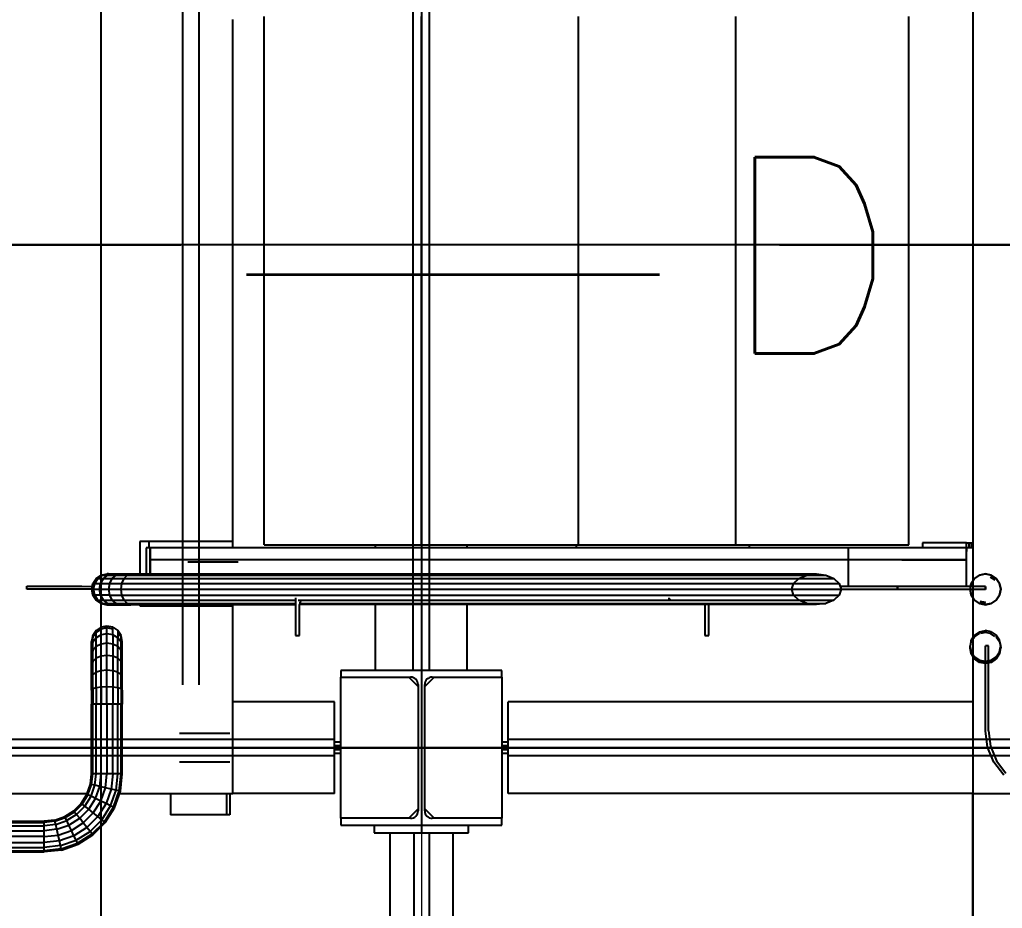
# Model space of a CAD drawing. Header units: metres. Extents: x 0 to 63075, y 0 to 44550.
# Drawn here: x 15808 to 17371, y 23497 to 24911 of the extents above; entities that cross this region are included whole.
import ezdxf
from ezdxf.enums import TextEntityAlignment as Align

# ---------------------------------------------------------------- set-up
doc = ezdxf.new("R2010")
doc.units = ezdxf.units.M
doc.header["$LTSCALE"] = 75
doc.linetypes.add('CENTER2', pattern=[28.575, 19.05, -3.175, 3.175, -3.175])
doc.linetypes.add('CENTERX2', pattern=[101.6, 63.5, -12.7, 12.7, -12.7])
for name, color, linetype in [('SC1', 7, 'CENTER2'), ('SDM', 7, 'Continuous'), ('SL1', 8, 'Continuous')]:
    doc.layers.add(name, color=color, linetype=linetype)
doc.styles.add('Arial', font='arial.ttf')
doc.styles.add('ROMANS', font='ROMANS.SHX')
doc.styles.add('txt.shx-b', font='txt.shx')
doc.dimstyles.new('75___1-75', dxfattribs={"dimscale": 75, "dimtxt": 2.5, "dimasz": 2, "dimexe": 1.5, "dimexo": 1, "dimgap": 0.5, "dimtad": 1, "dimdec": 0, "dimzin": 12, "dimtxsty": 'ROMANS', "dimcen": 0, "dimclrd": 256, "dimclre": 256, "dimclrt": 3, "dimazin": 3, "dimtfac": 1, "dimtdec": 0, "dimtmove": 0, "dimatfit": 0, "dimfxl": 1, "dimlwd": -1, "dimlwe": -1, "dimarcsym": 0})
doc.dimstyles.new('ANSI_FRACTIONAL_L', dxfattribs={"dimtxt": 0.18, "dimasz": 0.18, "dimexe": 0.18, "dimexo": 0.0625, "dimgap": 0.09, "dimtad": 0, "dimtih": 1, "dimtoh": 1, "dimdec": 4, "dimzin": 0, "dimdsep": 46, "dimtxsty": 'Standard', "dimcen": 0.09, "dimadec": 0, "dimazin": 0, "dimtfac": 1, "dimtdec": 4, "dimtofl": 0, "dimtmove": 0, "dimatfit": 3, "dimfxl": 1, "dimtolj": 1, "dimtzin": 0, "dimarcsym": 0})

# ---------------------------------------------------------------- blocks, each defined once
blk = doc.blocks.new('*D29')
at = {"layer": 'Defpoints', "color": 0, "transparency": 16777216}
for p in [(14245.4, 26400.6), (16446.9, 22042.7), (16446.9, 22042.7)]:
    blk.add_point(p, dxfattribs=at)
at = {"layer": 'SDM', "transparency": 16777216}
for p, q in [((14245.4, 26325.6), (14245.4, 21930.2)), ((16446.9, 22117.7), (16446.9, 22155.2)), ((14395.4, 22042.7), (16296.9, 22042.7))]:
    blk.add_line(p, q, dxfattribs=at)
for points in [[(14395.4, 22067.7), (14395.4, 22017.7), (14245.4, 22042.7)], [(16296.9, 22067.7), (16296.9, 22017.7), (16446.9, 22042.7)]]:
    blk.add_solid(points, dxfattribs=at)
at = {"layer": 'SDM', "color": 3, "transparency": 16777216, "insert": (15346.1, 22173.9), "char_height": 187.5, "attachment_point": 5, "style": 'ROMANS'}
blk.add_mtext('2201', dxfattribs=at)
blk = doc.blocks.new('A$Cf5d57027')
at = {"layer": 'SL1'}
for p, q in [((8174.3, 1373), (8174.3, 5527)), ((8174.3, 1373), (8174.3, 5527)), ((8200.4, 1373), (8200.4, 5527)), ((8200.4, 1373), (8200.4, 5527)), ((9064.3, 5253.8), (9064.3, 741.2)), ((7677.4, 5245.9), (7677.4, 733.4)), ((7808, 1350), (7808, 2529.4)), ((7808, 1350), (7808, 2529.4)), ((7833.8, 1350), (7833.8, 2529.4)), ((7833.8, 1350), (7833.8, 2529.4)), ((8187.3, 2508.2), (8187.3, 1572.9)), ((9064.3, 2470.6), (9064.3, 1515.2)), ((7887.4, 1577.9), (7887.4, 2407.9)), ((7937.4, 1572.9), (7937.4, 2412.9)), ((8187.4, 1572.9), (8187.4, 2412.9)), ((8437.4, 1572.9), (8437.4, 2412.9)), ((8687.4, 1572.9), (8687.4, 2412.9)), ((8962.4, 1572.9), (8962.4, 2412.9)), ((7887.4, 2050), (0, 2050)), ((7937.4, 2050), (7887.4, 2050)), ((8962.4, 2050), (7937.4, 2050)), ((9064.3, 2050), (8962.4, 2050)), ((10049.8, 2050), (9064.3, 2050)), ((7739.6, 1577.9), (7739.6, 1526.3)), ((7887.4, 1577.9), (7739.6, 1577.9)), ((7755.9, 1567.9), (7749.6, 1567.9)), ((7749.6, 1567.9), (7749.6, 1526.3)), ((7754.4, 1567.9), (7754.4, 1577.9)), ((7755.9, 1526.3), (7755.9, 1567.9)), ((8866.1, 1567.9), (7755.9, 1567.9)), ((7755.9, 1567.9), (7755.9, 1526.3)), ((7887.4, 1567.9), (7887.4, 1577.9)), ((7937.4, 1572.9), (8187.4, 1572.9)), ((8114.3, 1567.9), (8114.3, 1572.9)), ((8187.3, 1572.9), (8187.3, 1567.9)), ((8187.3, 1567.9), (8187.3, 1477.5)), ((8187.4, 1572.9), (8437.4, 1572.9)), ((8260.3, 1567.9), (8260.3, 1572.9)), ((8433.9, 1567.9), (8433.9, 1572.9)), ((8433.9, 1572.9), (8687.4, 1572.9)), ((8437.4, 1572.9), (8687.4, 1572.9)), ((8687.4, 1572.9), (8962.4, 1572.9)), ((8708.9, 1567.9), (8708.9, 1572.9)), ((9054.3, 1567.9), (8866.1, 1567.9)), ((8866.1, 1567.9), (8866.1, 1506.7)), ((8984.3, 1575.9), (8984.3, 1567.9)), ((9054.3, 1575.9), (8984.3, 1575.9)), ((9054.3, 1575.9), (9058.2, 1575.9)), ((9054.3, 1567.9), (9054.3, 1575.9)), ((9058.2, 1567.9), (9054.3, 1567.9)), ((9054.3, 1567.9), (9054.3, 1561.8)), ((9054.3, 1506.6), (9054.3, 1567.9)), ((9058.2, 1567.9), (9058.2, 1575.9)), ((9058.2, 1575.9), (9061.4, 1575.9)), ((9061.4, 1567.9), (9058.2, 1567.9)), ((9061.4, 1575.9), (9061.4, 1567.9)), ((9061.4, 1575.9), (9063.6, 1575.9)), ((9063.6, 1567.9), (9061.4, 1567.9)), ((9064.3, 1575.9), (9063.6, 1575.9)), ((9063.6, 1575.9), (9063.6, 1567.9)), ((9063.6, 1567.9), (9064.3, 1567.9)), ((9064.3, 1571.9), (9064.3, 1575.9)), ((8870, 1548.9), (7755.9, 1548.9)), ((8951.3, 1548.9), (8017.4, 1548.9)), ((9054.3, 1548.9), (8870, 1548.9)), ((8951.3, 1548.9), (9054.3, 1548.9)), ((7815.9, 1545.8), (7895.9, 1545.8)), ((7664.8, 1511.2), (7670.1, 1519.2)), ((7667.9, 1511.2), (7673, 1519.2)), ((7670.1, 1519.2), (7678, 1524.5)), ((7673, 1519.2), (7670.1, 1519.2)), ((7673, 1519.2), (7680.8, 1524.5)), ((7673, 1519.2), (7681.7, 1519.2)), ((7677, 1511.3), (7681.7, 1519.2)), ((7678, 1524.5), (7687.4, 1526.3)), ((7680.8, 1524.5), (7678, 1524.5)), ((7680.8, 1524.5), (7689.9, 1526.3)), ((7680.8, 1524.5), (7688.9, 1524.5)), ((7681.7, 1519.2), (7688.9, 1524.5)), ((7681.7, 1519.2), (7695.7, 1519.2)), ((7689.9, 1526.3), (7687.4, 1526.3)), ((7688.9, 1524.5), (7697.3, 1526.3)), ((7688.9, 1524.5), (7701.9, 1524.5)), ((7689.9, 1526.3), (7697.3, 1526.3)), ((7691.6, 1511.3), (7695.7, 1519.2)), ((7695.7, 1519.2), (7701.9, 1524.5)), ((7695.7, 1519.2), (7714.4, 1519.2)), ((7697.3, 1526.3), (7709.2, 1526.3)), ((7701.9, 1524.5), (7709.2, 1526.3)), ((7701.9, 1524.5), (7719.3, 1524.5)), ((7709.2, 1526.3), (7725.1, 1526.3)), ((7711.1, 1511.3), (7714.4, 1519.2)), ((7714.4, 1519.2), (7719.3, 1524.5)), ((7714.4, 1519.2), (8787.8, 1519.2)), ((7719.3, 1524.5), (7725.1, 1526.3)), ((7719.3, 1524.5), (8800.5, 1524.5)), ((7725.1, 1526.3), (8815.5, 1526.4)), ((8779.3, 1511.3), (8787.8, 1519.2)), ((8787.8, 1519.2), (8800.5, 1524.5)), ((8787.8, 1519.2), (8843.3, 1519.2)), ((8800.5, 1524.5), (8815.5, 1526.4)), ((8800.5, 1524.5), (8830.5, 1524.5)), ((8815.5, 1526.4), (8830.5, 1524.5)), ((8830.5, 1524.5), (8843.3, 1519.2)), ((8843.3, 1519.2), (8851.8, 1511.3)), ((9061.8, 1511.3), (9067.1, 1519.2)), ((9067.1, 1519.1), (9061.8, 1511.2)), ((9067.1, 1519.2), (9075, 1524.5)), ((9075, 1524.4), (9067.1, 1519.1)), ((9067.1, 1519.2), (9067.1, 1519.1)), ((9075, 1524.5), (9084.3, 1526.4)), ((9084.3, 1526.3), (9075, 1524.4)), ((9075, 1524.5), (9075, 1524.4)), ((9084.3, 1526.4), (9084.3, 1526.3)), ((9084.3, 1526.4), (9093.7, 1524.5)), ((9093.7, 1524.4), (9084.3, 1526.3)), ((9092.4, 1521.5), (9092.4, 1521.4)), ((9099.3, 1516.9), (9092.4, 1521.5)), ((9092.4, 1521.4), (9099.3, 1516.8)), ((9093.7, 1524.5), (9093.7, 1524.4)), ((9093.7, 1524.5), (9101.6, 1519.2)), ((9101.6, 1519.1), (9093.7, 1524.4)), ((9099.3, 1516.8), (9099.3, 1516.9)), ((9101.6, 1519.2), (9101.6, 1519.1)), ((9101.6, 1519.2), (9106.9, 1511.3)), ((9106.9, 1511.2), (9101.6, 1519.1)), ((7559.8, 1506.7), (7647.1, 1506.7)), ((7559.8, 1501.9), (7559.8, 1506.7)), ((7663, 1501.9), (7559.8, 1501.9)), ((7663, 1501.9), (7559.8, 1501.9)), ((7647.1, 1506.7), (7663, 1506.2)), ((7663, 1501.9), (7664.8, 1511.2)), ((7663.9, 1506.6), (7663, 1506.6)), ((7663, 1506.6), (7663, 1501.9)), ((7663, 1501.8), (7663, 1501.9)), ((7666.1, 1501.9), (7663, 1501.9)), ((7664.8, 1492.6), (7663, 1501.9)), ((7663, 1501.9), (7663, 1501.8)), ((7663, 1501.8), (7664.8, 1492.5)), ((7663, 1501.8), (7663, 1501.8)), ((7667.9, 1511.2), (7664.8, 1511.2)), ((7666.1, 1501.9), (7667.9, 1511.2)), ((7666.1, 1501.9), (7675.3, 1501.9)), ((7667.9, 1492.6), (7666.1, 1501.9)), ((7667.9, 1511.2), (7677, 1511.3)), ((7675.3, 1501.9), (7677, 1511.3)), ((7677, 1492.6), (7675.3, 1501.9)), ((7675.3, 1501.9), (7690.2, 1501.9)), ((7677, 1511.3), (7691.6, 1511.3)), ((7690.2, 1501.9), (7691.6, 1511.3)), ((7690.2, 1501.9), (7709.9, 1501.9)), ((7691.6, 1492.6), (7690.2, 1501.9)), ((7691.6, 1511.3), (7711.1, 1511.3)), ((7709.9, 1501.9), (7711.1, 1511.3)), ((7709.9, 1501.9), (8776.3, 1502)), ((7711.1, 1492.6), (7709.9, 1501.9)), ((7711.1, 1511.3), (8779.3, 1511.3)), ((8776.3, 1502), (8779.3, 1511.3)), ((8779.3, 1492.7), (8776.3, 1502)), ((8776.4, 1502), (8854.7, 1502)), ((8779.3, 1511.3), (8851.8, 1511.3)), ((8851.8, 1511.3), (8854.7, 1502)), ((8854.7, 1502), (8851.8, 1492.7)), ((9060.8, 1506.6), (8853.2, 1506.7)), ((8944.3, 1506.6), (8853.3, 1506.6)), ((8944.3, 1501.8), (8854.7, 1501.8)), ((8944.3, 1506.6), (8944.3, 1501.8)), ((9060.8, 1506.6), (8944.3, 1506.6)), ((8944.3, 1501.8), (8944.3, 1506.6)), ((9059.9, 1501.8), (8944.3, 1501.8)), ((9059.9, 1502), (9061.8, 1511.3)), ((9059.9, 1502), (9059.9, 1501.9)), ((9061.8, 1492.7), (9059.9, 1502)), ((9059.9, 1501.8), (9061.8, 1492.6)), ((9084.2, 1501.8), (9060, 1501.8)), ((9061.8, 1511.2), (9060.9, 1506.6)), ((9084.2, 1506.6), (9060.9, 1506.6)), ((9084.3, 1506.6), (9060.9, 1506.6)), ((9061.8, 1511.3), (9061.8, 1511.2)), ((9064.3, 1515.1), (9064.3, 1506.6)), ((9064.3, 1501.8), (9064.3, 1488.8)), ((9084.2, 1501.8), (9084.2, 1506.6)), ((9084.2, 1506.6), (9084.2, 1506.6)), ((9084.2, 1506.6), (9084.2, 1501.8)), ((9084.2, 1501.8), (9084.2, 1501.8)), ((9084.3, 1501.8), (9084.2, 1501.8)), ((9084.3, 1506.6), (9084.3, 1501.8)), ((9084.3, 1501.8), (9084.3, 1506.6)), ((9084.3, 1506.6), (9084.3, 1506.6)), ((9084.3, 1501.8), (9084.3, 1501.8)), ((9106.9, 1511.3), (9106.9, 1511.2)), ((9106.9, 1511.3), (9108.7, 1502)), ((9108.7, 1501.9), (9106.9, 1511.2)), ((9108.7, 1502), (9106.9, 1492.7)), ((9106.9, 1492.6), (9108.7, 1501.9)), ((9108.7, 1502), (9108.7, 1501.9)), ((7664.8, 1492.5), (7664.8, 1492.6)), ((7670.1, 1484.7), (7664.8, 1492.6)), ((7667.9, 1492.6), (7664.8, 1492.6)), ((7664.8, 1492.5), (7670.1, 1484.6)), ((7673, 1484.7), (7667.9, 1492.6)), ((7677, 1492.6), (7667.9, 1492.6)), ((7670.1, 1484.6), (7670.1, 1484.7)), ((7673, 1484.7), (7670.1, 1484.7)), ((7678, 1479.4), (7670.1, 1484.7)), ((7673, 1484.7), (7681.7, 1484.7)), ((7680.8, 1479.4), (7673, 1484.7)), ((7681.7, 1484.7), (7677, 1492.6)), ((7691.6, 1492.6), (7677, 1492.6)), ((7681.7, 1484.7), (7695.7, 1484.7)), ((7688.9, 1479.4), (7681.7, 1484.7)), ((7695.7, 1484.7), (7691.6, 1492.6)), ((7691.6, 1492.6), (7711.1, 1492.6)), ((7701.9, 1479.4), (7695.7, 1484.7)), ((7695.7, 1484.7), (7714.4, 1484.7)), ((7711.1, 1492.6), (8779.3, 1492.7)), ((7714.4, 1484.7), (7711.1, 1492.6)), ((7714.4, 1484.7), (7987.3, 1484.7)), ((7719.3, 1479.4), (7714.4, 1484.7)), ((7987.3, 1488.4), (7987.3, 1428.3)), ((7991.4, 1484.7), (8787.8, 1484.7)), ((8580.8, 1488.5), (8580.8, 1485.5)), ((8580.8, 1485.5), (8584, 1485.5)), ((8779.3, 1492.6), (8851.8, 1492.7)), ((8787.8, 1484.7), (8779.3, 1492.7)), ((8800.5, 1479.4), (8787.8, 1484.7)), ((8787.8, 1484.7), (8843.3, 1484.7)), ((8843.3, 1484.7), (8830.5, 1479.4)), ((8851.8, 1492.7), (8843.3, 1484.7)), ((9061.8, 1492.7), (9061.8, 1492.6)), ((9067.1, 1484.7), (9061.8, 1492.7)), ((9061.8, 1492.6), (9067.1, 1484.6)), ((9064.3, 1488.7), (9064.3, 1424.9)), ((9067.1, 1484.7), (9067.1, 1484.6)), ((9075, 1479.4), (9067.1, 1484.7)), ((9101.6, 1484.7), (9093.7, 1479.4)), ((9106.9, 1492.7), (9101.6, 1484.7)), ((9101.6, 1484.6), (9106.9, 1492.6)), ((9101.6, 1484.7), (9101.6, 1484.6)), ((9106.9, 1492.7), (9106.9, 1492.6)), ((7670.1, 1484.6), (7678, 1479.3)), ((7680.8, 1479.4), (7678, 1479.4)), ((7678, 1479.3), (7678, 1479.4)), ((7687.4, 1477.5), (7678, 1479.4)), ((7678, 1479.3), (7687.3, 1477.4)), ((7680.8, 1479.4), (7688.9, 1479.4)), ((7689.9, 1477.5), (7680.8, 1479.4)), ((7687.4, 1477.5), (7687.3, 1477.4)), ((7687.4, 1477.5), (7689.9, 1477.5)), ((7687.3, 1477.4), (7687.9, 1477.5)), ((7697.3, 1477.5), (7688.9, 1479.4)), ((7688.9, 1479.4), (7701.9, 1479.4)), ((7689.9, 1477.5), (7697.3, 1477.5)), ((7697.3, 1477.5), (7709.2, 1477.5)), ((7701.9, 1479.4), (7719.3, 1479.4)), ((7709.2, 1477.5), (7701.9, 1479.4)), ((7709.2, 1477.5), (7725.1, 1477.5)), ((7725.1, 1477.5), (7719.3, 1479.4)), ((7719.3, 1479.4), (7987.3, 1479.4)), ((7987.3, 1477.5), (7725.1, 1477.5)), ((7739.6, 1477.5), (7739.6, 1475.6)), ((7739.6, 1475.6), (7887.4, 1475.6)), ((7754.4, 1475.6), (7754.4, 1477.5)), ((7887.4, 1475.6), (7887.4, 1477.5)), ((7887.4, 1177), (7887.4, 1475.6)), ((7993.7, 1428.3), (7993.7, 1477.8)), ((8815.5, 1477.6), (7993.7, 1477.5)), ((7993.7, 1428.3), (7993.7, 1477.5)), ((7993.9, 1479.4), (8800.5, 1479.4)), ((8114.3, 1373), (8114.3, 1477.5)), ((8187.3, 1477.5), (8187.3, 1373)), ((8260.3, 1373), (8260.3, 1477.6)), ((8638, 1477.6), (8638, 1428.3)), ((8644.3, 1428.3), (8644.3, 1477.6)), ((8815.5, 1477.6), (8800.5, 1479.4)), ((8800.6, 1479.4), (8830.5, 1479.4)), ((8830.5, 1479.4), (8815.5, 1477.6)), ((9067.1, 1484.6), (9075, 1479.3)), ((9075, 1479.4), (9075, 1479.3)), ((9084.3, 1477.6), (9075, 1479.4)), ((9075, 1479.3), (9084.3, 1477.5)), ((9076.2, 1482.3), (9076.2, 1482.4)), ((9076.2, 1482.4), (9084.3, 1480.8)), ((9084.3, 1480.7), (9076.2, 1482.3)), ((9084.3, 1480.8), (9084.3, 1480.7)), ((9093.7, 1479.4), (9084.3, 1477.6)), ((9084.3, 1477.5), (9093.7, 1479.3)), ((9084.3, 1477.5), (9084.3, 1477.6)), ((9093.7, 1479.3), (9101.6, 1484.6)), ((9093.7, 1479.4), (9093.7, 1479.3)), ((7678, 1441.6), (7670.1, 1436.3)), ((7678, 1438.6), (7670.1, 1433.4)), ((7687.3, 1443.5), (7678, 1441.6)), ((7678, 1438.6), (7678, 1441.6)), ((7687.3, 1440.4), (7678, 1438.6)), ((7678, 1429.5), (7678, 1438.6)), ((7687.3, 1431.2), (7687.3, 1440.4)), ((7687.3, 1440.4), (7687.3, 1443.5)), ((7696.7, 1441.6), (7687.3, 1443.5)), ((7696.7, 1438.6), (7687.3, 1440.4)), ((7696.7, 1441.6), (7704.6, 1436.3)), ((7696.7, 1438.6), (7696.7, 1441.6)), ((7696.7, 1429.5), (7696.7, 1438.6)), ((7664.8, 1428.4), (7662.9, 1419.1)), ((7664.8, 1425.7), (7662.9, 1416.6)), ((7670.1, 1436.3), (7664.8, 1428.4)), ((7670.1, 1433.4), (7664.8, 1425.7)), ((7664.8, 1425.7), (7664.8, 1428.4)), ((7664.8, 1417.6), (7664.8, 1425.7)), ((7670.1, 1424.7), (7664.8, 1417.6)), ((7670.1, 1433.4), (7670.1, 1436.3)), ((7670.1, 1424.7), (7670.1, 1433.4)), ((7678, 1429.5), (7670.1, 1424.7)), ((7670.1, 1410.8), (7670.1, 1424.7)), ((7687.3, 1431.2), (7678, 1429.5)), ((7678, 1414.9), (7678, 1429.5)), ((7696.7, 1429.5), (7687.3, 1431.2)), ((7687.3, 1416.4), (7687.3, 1431.2)), ((7704.6, 1424.7), (7696.7, 1429.5)), ((7696.7, 1429.5), (7696.7, 1414.9)), ((7704.6, 1436.3), (7704.6, 1433.4)), ((7709.9, 1428.4), (7704.6, 1436.3)), ((7704.6, 1433.4), (7704.6, 1424.7)), ((7709.9, 1425.7), (7704.6, 1433.4)), ((7709.9, 1417.6), (7704.6, 1424.7)), ((7704.6, 1410.8), (7704.6, 1424.7)), ((7711.7, 1419.1), (7709.9, 1428.4)), ((7709.9, 1425.7), (7709.9, 1428.4)), ((7709.9, 1417.6), (7709.9, 1425.7)), ((7711.7, 1416.6), (7709.9, 1425.7)), ((7987.3, 1428.3), (7993.7, 1428.3)), ((7993.7, 1428.3), (7993.7, 1428.3)), ((8638, 1428.3), (8644.3, 1428.3)), ((9067.1, 1429.1), (9061.8, 1421.2)), ((9061.8, 1418.7), (9067.1, 1426.6)), ((9064.3, 1422.5), (9064.3, 1398.7)), ((9075, 1434.4), (9067.1, 1429.1)), ((9067.1, 1426.6), (9075, 1431.9)), ((9067.1, 1426.6), (9067.1, 1429.1)), ((9075, 1434.4), (9084.4, 1436.2)), ((9075, 1431.9), (9075, 1434.4)), ((9084.4, 1433), (9076.3, 1431.4)), ((9084.4, 1436.2), (9084.4, 1433.8)), ((9093.7, 1434.4), (9084.4, 1436.2)), ((9084.4, 1433.8), (9093.7, 1431.9)), ((9099.3, 1426.8), (9092.5, 1431.4)), ((9093.7, 1431.9), (9093.7, 1434.4)), ((9093.7, 1434.4), (9101.6, 1429.1)), ((9101.6, 1429.1), (9101.6, 1426.6)), ((9106.9, 1421.2), (9101.6, 1429.1)), ((9101.6, 1426.6), (9106.9, 1418.7)), ((7662.9, 1416.6), (7662.9, 1419.1)), ((7664.8, 1417.6), (7662.9, 1409.2)), ((7662.9, 1409.2), (7662.9, 1416.6)), ((7662.9, 1397.3), (7662.9, 1409.2)), ((7664.8, 1404.6), (7664.8, 1417.6)), ((7670.1, 1410.8), (7664.8, 1404.6)), ((7678, 1414.9), (7670.1, 1410.8)), ((7670.1, 1392.2), (7670.1, 1410.8)), ((7687.3, 1416.4), (7678, 1414.9)), ((7678, 1395.5), (7678, 1414.9)), ((7687.3, 1396.7), (7687.3, 1416.4)), ((7696.7, 1414.9), (7687.3, 1416.4)), ((7696.7, 1414.9), (7696.7, 1395.5)), ((7704.6, 1410.8), (7696.7, 1414.9)), ((7709.9, 1404.6), (7704.6, 1410.8)), ((7704.6, 1392.2), (7704.6, 1410.8)), ((7709.9, 1404.6), (7709.9, 1417.6)), ((7711.7, 1409.2), (7709.9, 1417.6)), ((7711.7, 1416.6), (7711.7, 1419.1)), ((7711.7, 1409.2), (7711.7, 1416.6)), ((7711.7, 1397.3), (7711.7, 1409.2)), ((9061.8, 1421.2), (9060, 1411.8)), ((9060, 1409.4), (9061.8, 1418.7)), ((9060, 1409.4), (9060, 1411.8)), ((9060.2, 1408.1), (9060, 1409.4)), ((9060.2, 1410.6), (9061.8, 1402.5)), ((9060.2, 1408.1), (9061.8, 1400.2)), ((9061.8, 1399.6), (9060.2, 1408.1)), ((9061.8, 1418.7), (9061.8, 1421.2)), ((9089.2, 1411.8), (9084.4, 1411.8)), ((9084.4, 1387.4), (9084.4, 1411.8)), ((9089.2, 1388.4), (9089.2, 1411.8)), ((9106.9, 1418.7), (9106.9, 1421.2)), ((9108.8, 1411.8), (9106.9, 1421.2)), ((9106.9, 1418.7), (9108.8, 1409.4)), ((9106.9, 1402.5), (9108.5, 1410.6)), ((9106.9, 1400.2), (9108.5, 1408.1)), ((9108.5, 1408.1), (9106.9, 1399.6)), ((9108.8, 1409.4), (9108.5, 1408.1)), ((9108.8, 1409.4), (9108.8, 1411.8)), ((7664.8, 1404.6), (7662.9, 1397.3)), ((7662.9, 1381.4), (7662.9, 1397.3)), ((7664.8, 1387.3), (7664.8, 1404.6)), ((7670.1, 1392.2), (7664.8, 1387.3)), ((7678, 1395.5), (7670.1, 1392.2)), ((7670.1, 1370), (7670.1, 1392.2)), ((7687.3, 1396.7), (7678, 1395.5)), ((7678, 1372.3), (7678, 1395.5)), ((7696.7, 1395.5), (7687.3, 1396.7)), ((7687.3, 1373.1), (7687.3, 1396.7)), ((7704.6, 1392.2), (7696.7, 1395.5)), ((7696.7, 1395.5), (7696.7, 1372.3)), ((7709.9, 1387.3), (7704.6, 1392.2)), ((7704.6, 1370), (7704.6, 1392.2)), ((7709.9, 1387.3), (7709.9, 1404.6)), ((7711.7, 1397.3), (7709.9, 1404.6)), ((7711.7, 1381.4), (7711.7, 1397.3)), ((9061.8, 1402.5), (9067.1, 1394.6)), ((9061.8, 1400.2), (9061.8, 1402.5)), ((9061.8, 1399.6), (9061.8, 1400.2)), ((9061.8, 1400.2), (9067.1, 1392.5)), ((9067.1, 1391.3), (9061.8, 1399.6)), ((9064.3, 1395.6), (9064.3, 1393)), ((9064.3, 1393), (9064.3, 1177)), ((9067.1, 1392.5), (9067.1, 1394.6)), ((9067.1, 1394.6), (9075, 1389.3)), ((9067.1, 1392.5), (9075, 1387.3)), ((9067.1, 1391.3), (9067.1, 1392.5)), ((9075, 1385.7), (9067.1, 1391.3)), ((9093.7, 1389.3), (9101.6, 1394.6)), ((9093.7, 1387.3), (9101.6, 1392.5)), ((9101.6, 1391.3), (9093.7, 1385.7)), ((9101.6, 1394.6), (9106.9, 1402.5)), ((9101.6, 1392.5), (9106.9, 1400.2)), ((9106.9, 1399.6), (9101.6, 1391.3)), ((9101.6, 1392.5), (9101.6, 1394.6)), ((9101.6, 1391.3), (9101.6, 1392.5)), ((9106.9, 1400.2), (9106.9, 1402.5)), ((9106.9, 1399.6), (9106.9, 1400.2)), ((7664.8, 1387.3), (7662.9, 1381.4)), ((7662.9, 1362.5), (7662.9, 1381.4)), ((7664.8, 1366.5), (7664.8, 1387.3)), ((7711.7, 1381.4), (7709.9, 1387.3)), ((7709.9, 1366.5), (7709.9, 1387.3)), ((7711.7, 1362.5), (7711.7, 1381.4)), ((9075, 1387.3), (9075, 1389.3)), ((9075, 1389.3), (9084.4, 1387.4)), ((9075, 1385.7), (9075, 1387.3)), ((9075, 1387.3), (9084.4, 1385.5)), ((9084.4, 1383.7), (9075, 1385.7)), ((9084.4, 1387.4), (9093.7, 1389.3)), ((9084.4, 1385.5), (9084.4, 1387.4)), ((9084.4, 1385.5), (9093.7, 1387.3)), ((9093.7, 1385.7), (9084.4, 1383.7)), ((9084.4, 1383.7), (9084.4, 1385.5)), ((9084.4, 1277), (9084.4, 1383.7)), ((9089.2, 1277), (9089.2, 1384.7)), ((9093.7, 1387.3), (9093.7, 1389.3)), ((9093.7, 1385.7), (9093.7, 1387.3)), ((7664.8, 1366.5), (7662.9, 1362.5)), ((7662.9, 1341.3), (7662.9, 1362.5)), ((7670.1, 1370), (7664.8, 1366.5)), ((7664.8, 1343.4), (7664.8, 1366.5)), ((7678, 1372.3), (7670.1, 1370)), ((7670.1, 1345.2), (7670.1, 1370)), ((7687.3, 1373.1), (7678, 1372.3)), ((7678, 1346.4), (7678, 1372.3)), ((7696.7, 1372.3), (7687.3, 1373.1)), ((7687.3, 1346.8), (7687.3, 1373.1)), ((7696.7, 1372.3), (7696.7, 1346.4)), ((7704.6, 1370), (7696.7, 1372.3)), ((7704.6, 1345.2), (7704.6, 1370)), ((7709.9, 1366.5), (7704.6, 1370)), ((7711.7, 1362.5), (7709.9, 1366.5)), ((7709.9, 1343.4), (7709.9, 1366.5)), ((7711.7, 1341.3), (7711.7, 1362.5)), ((8315.3, 1373), (8059.3, 1373)), ((8059.3, 1373), (8059.3, 1362.3)), ((8059.3, 1362.3), (8170.1, 1362.3)), ((8059.3, 1137.7), (8059.3, 1362.3)), ((8182.1, 1347.3), (8167.1, 1362.3)), ((8187.3, 1373), (8187.3, 1114.5)), ((8207.6, 1362.3), (8192.6, 1347.3)), ((8204.6, 1362.3), (8315.3, 1362.3)), ((8315.3, 1362.3), (8315.3, 1373)), ((8315.3, 1362.3), (8315.3, 1323)), ((7670.1, 1345.2), (7664.8, 1343.4)), ((7678, 1346.4), (7670.1, 1345.2)), ((7670.1, 1345.2), (7670.1, 1319.1)), ((7687.3, 1346.8), (7678, 1346.4)), ((7678, 1346.4), (7678, 1319.1)), ((7687.3, 1319.1), (7687.3, 1346.8)), ((7696.7, 1346.4), (7687.3, 1346.8)), ((7696.7, 1346.4), (7696.7, 1319.1)), ((7704.6, 1345.2), (7696.7, 1346.4)), ((7704.6, 1345.2), (7704.6, 1319.1)), ((7709.9, 1343.4), (7704.6, 1345.2)), ((8182.1, 1350.3), (8182.1, 1149.7)), ((8192.6, 1149.7), (8192.6, 1350.3)), ((7664.8, 1343.4), (7662.9, 1341.3)), ((7662.9, 1341.3), (7662.9, 1319.1)), ((7664.8, 1343.4), (7664.8, 1319.1)), ((7711.7, 1341.3), (7709.9, 1343.4)), ((7709.9, 1343.4), (7709.9, 1319.1)), ((7711.7, 1341.3), (7711.7, 1319.1)), ((7662.9, 1208.6), (7662.9, 1319.1)), ((7664.8, 1319.1), (7662.9, 1319.1)), ((7664.8, 1208.6), (7664.8, 1319.1)), ((7670.1, 1319.1), (7664.8, 1319.1)), ((7678, 1319.1), (7670.1, 1319.1)), ((7670.1, 1208.6), (7670.1, 1319.1)), ((7678, 1208.6), (7678, 1319.1)), ((7687.3, 1319.1), (7678, 1319.1)), ((7687.3, 1319.1), (7687.3, 1208.6)), ((7696.7, 1319.1), (7687.3, 1319.1)), ((7696.7, 1208.6), (7696.7, 1319.1)), ((7704.6, 1319.1), (7696.7, 1319.1)), ((7709.9, 1319.1), (7704.6, 1319.1)), ((7704.6, 1208.6), (7704.6, 1319.1)), ((7711.7, 1319.1), (7709.9, 1319.1)), ((7709.9, 1208.6), (7709.9, 1319.1)), ((7711.7, 1208.6), (7711.7, 1319.1)), ((8049.3, 1323), (7887.4, 1323)), ((8049.3, 1177), (8049.3, 1323)), ((8315.3, 1323), (8315.3, 1177)), ((9064.3, 1323), (8325.3, 1323)), ((8325.3, 1177), (8325.3, 1323)), ((7802.6, 1273), (7882.6, 1273)), ((9087.8, 1251.1), (9084.4, 1277)), ((9089.2, 1277), (9092.4, 1252.4)), ((8049.3, 1263), (3025.3, 1263)), ((8049.3, 1263), (3025.3, 1263)), ((8049.3, 1259.3), (8059.3, 1259.3)), ((8059.3, 1253), (8049.3, 1253)), ((8315.3, 1259.3), (8325.3, 1259.3)), ((8325.3, 1253), (8315.3, 1253)), ((12183.1, 1263), (8325.3, 1263)), ((12183.1, 1263), (8325.3, 1263)), ((9097.8, 1227), (9087.8, 1251.1)), ((9092.4, 1252.4), (9101.9, 1229.4)), ((0, 1250), (12183.1, 1250)), ((8049.3, 1250), (3025.3, 1250)), ((8049.3, 1237), (3025.3, 1237)), ((8049.3, 1237), (3025.3, 1237)), ((8059.3, 1250), (8049.3, 1250)), ((8049.3, 1247), (8059.3, 1247)), ((8059.3, 1240.7), (8049.3, 1240.7)), ((8315.3, 1250), (8059.3, 1250)), ((8325.3, 1250), (8315.3, 1250)), ((8315.3, 1247), (8325.3, 1247)), ((8325.3, 1240.7), (8315.3, 1240.7)), ((12183.1, 1250), (8325.3, 1250)), ((12183.1, 1237), (8325.3, 1237)), ((12183.1, 1237), (8325.3, 1237)), ((7882.6, 1227), (7802.6, 1227)), ((9113.6, 1206.3), (9097.8, 1227)), ((9101.9, 1229.4), (9117, 1209.7)), ((7661, 1191.8), (7662.9, 1208.6)), ((7664.8, 1208.6), (7662.9, 1208.6)), ((7662.9, 1191.4), (7664.8, 1208.6)), ((7670.1, 1208.6), (7664.8, 1208.6)), ((7668, 1190.2), (7670.1, 1208.6)), ((7678, 1208.6), (7670.1, 1208.6)), ((7675.7, 1188.4), (7678, 1208.6)), ((7687.3, 1208.6), (7678, 1208.6)), ((7684.8, 1186.3), (7687.3, 1208.6)), ((7696.7, 1208.6), (7687.3, 1208.6)), ((7696.7, 1208.6), (7693.9, 1184.3)), ((7704.6, 1208.6), (7696.7, 1208.6)), ((7701.7, 1182.5), (7704.6, 1208.6)), ((7709.9, 1208.6), (7704.6, 1208.6)), ((7706.8, 1181.3), (7709.9, 1208.6)), ((7708.6, 1180.9), (7711.7, 1208.6)), ((7711.7, 1208.6), (7709.9, 1208.6)), ((7655.5, 1175.8), (7661, 1191.8)), ((7657.1, 1175), (7662.9, 1191.4)), ((7662.9, 1191.4), (7661, 1191.8)), ((7661.9, 1172.7), (7668, 1190.2)), ((7668, 1190.2), (7662.9, 1191.4)), ((7675.7, 1188.4), (7668, 1190.2)), ((7669, 1169.3), (7675.7, 1188.4)), ((7684.8, 1186.3), (7675.7, 1188.4)), ((6865.3, 1177), (7655.9, 1177)), ((7646.5, 1161.5), (7655.5, 1175.8)), ((7647.9, 1160.3), (7657.1, 1175)), ((7652, 1157), (7661.9, 1172.7)), ((7657.1, 1175), (7655.5, 1175.8)), ((7661.9, 1172.7), (7657.1, 1175)), ((7669, 1169.3), (7661.9, 1172.7)), ((7677.4, 1165.2), (7684.8, 1186.3)), ((7693.9, 1184.3), (7684.8, 1186.3)), ((7693.9, 1184.3), (7685.9, 1161.2)), ((7693, 1157.7), (7701.7, 1182.5)), ((7701.7, 1182.5), (7693.9, 1184.3)), ((7697.8, 1155.4), (7706.8, 1181.3)), ((7699.4, 1154.6), (7708.6, 1180.9)), ((7706.8, 1181.3), (7701.7, 1182.5)), ((7708.6, 1180.9), (7706.8, 1181.3)), ((7707.3, 1177), (7887.4, 1177)), ((7788.5, 1177), (7788.5, 1143)), ((7878.1, 1143), (7878.1, 1177)), ((7882.6, 1177), (7882.6, 1143)), ((8049.3, 1177), (7887.4, 1177)), ((8315.3, 1177), (8315.3, 1137.7)), ((9064.3, 1177), (8325.3, 1177)), ((9064.3, 165.5), (9064.3, 1177)), ((9064.3, 1177), (9212.3, 1177)), ((7646.5, 1161.5), (7634.5, 1149.5)), ((7635.6, 1148), (7647.9, 1160.3)), ((7638.9, 1143.9), (7652, 1157)), ((7647.9, 1160.3), (7646.5, 1161.5)), ((7652, 1157), (7647.9, 1160.3)), ((7658.2, 1152.1), (7652, 1157)), ((7658.2, 1152.1), (7669, 1169.3)), ((7665.5, 1146.2), (7677.4, 1165.2)), ((7677.4, 1165.2), (7669, 1169.3)), ((7685.9, 1161.2), (7672.8, 1140.4)), ((7685.9, 1161.2), (7677.4, 1165.2)), ((7679, 1135.5), (7693, 1157.7)), ((7693, 1157.7), (7685.9, 1161.2)), ((7697.8, 1155.4), (7693, 1157.7)), ((7620.1, 1140.5), (7634.5, 1149.5)), ((7621, 1138.8), (7635.6, 1148)), ((7638.9, 1143.9), (7623.2, 1134)), ((7635.6, 1148), (7634.5, 1149.5)), ((7635.6, 1148), (7638.9, 1143.9)), ((7643.9, 1137.7), (7638.9, 1143.9)), ((7643.9, 1137.7), (7658.2, 1152.1)), ((7649.7, 1130.4), (7665.5, 1146.2)), ((7665.5, 1146.2), (7658.2, 1152.1)), ((7672.8, 1140.4), (7665.5, 1146.2)), ((7683.2, 1132.2), (7697.8, 1155.4)), ((7684.6, 1131), (7699.4, 1154.6)), ((7699.4, 1154.6), (7697.8, 1155.4)), ((7878.1, 1143), (7788.5, 1143)), ((7882.6, 1143), (7878.1, 1143)), ((8182.1, 1152.7), (8167.1, 1137.7)), ((8207.6, 1137.7), (8192.6, 1152.7)), ((3180.3, 1133), (7587.3, 1133)), ((3180.3, 1131.1), (7587.3, 1131.1)), ((3180.3, 1125.8), (7587.3, 1125.8)), ((7604.2, 1134.9), (7587.3, 1133)), ((7604.6, 1133.1), (7587.3, 1131.1)), ((7587.3, 1131.1), (7587.3, 1133)), ((7587.3, 1125.8), (7587.3, 1131.1)), ((7605.8, 1127.9), (7587.3, 1125.8)), ((7587.3, 1117.9), (7587.3, 1125.8)), ((7604.2, 1134.9), (7620.1, 1140.5)), ((7604.6, 1133.1), (7604.2, 1134.9)), ((7604.6, 1133.1), (7621, 1138.8)), ((7605.8, 1127.9), (7604.6, 1133.1)), ((7605.8, 1127.9), (7623.2, 1134)), ((7607.5, 1120.2), (7605.8, 1127.9)), ((7607.5, 1120.2), (7626.7, 1126.9)), ((7621, 1138.8), (7620.1, 1140.5)), ((7623.2, 1134), (7621, 1138.8)), ((7626.7, 1126.9), (7623.2, 1134)), ((7626.7, 1126.9), (7643.9, 1137.7)), ((7630.7, 1118.5), (7626.7, 1126.9)), ((7630.7, 1118.5), (7649.7, 1130.4)), ((7649.7, 1130.4), (7643.9, 1137.7)), ((7655.5, 1123.1), (7649.7, 1130.4)), ((7672.8, 1140.4), (7655.5, 1123.1)), ((7660.5, 1116.9), (7679, 1135.5)), ((7663.7, 1112.8), (7683.2, 1132.2)), ((7664.9, 1111.3), (7684.6, 1131)), ((7679, 1135.5), (7672.8, 1140.4)), ((7683.2, 1132.2), (7679, 1135.5)), ((7684.6, 1131), (7683.2, 1132.2)), ((8059.3, 1137.7), (8059.3, 1127)), ((8170.1, 1137.7), (8059.3, 1137.7)), ((8059.3, 1127), (8315.3, 1127)), ((8112.3, 1127), (8112.3, 1114.5)), ((8315.3, 1137.7), (8204.6, 1137.7)), ((8262.3, 1114.5), (8262.3, 1127)), ((8315.3, 1127), (8315.3, 1137.7)), ((3180.3, 1117.9), (7587.3, 1117.9)), ((7607.5, 1120.2), (7587.3, 1117.9)), ((7587.3, 1108.6), (7587.3, 1117.9)), ((7587.3, 1108.6), (7609.6, 1111.1)), ((7609.6, 1111.1), (7607.5, 1120.2)), ((7609.6, 1111.1), (7630.7, 1118.5)), ((7611.7, 1102), (7609.6, 1111.1)), ((7634.8, 1110.1), (7611.7, 1102)), ((7634.8, 1110.1), (7630.7, 1118.5)), ((7655.5, 1123.1), (7634.8, 1110.1)), ((7638.2, 1103), (7634.8, 1110.1)), ((7638.2, 1103), (7660.5, 1116.9)), ((7640.5, 1098.2), (7663.7, 1112.8)), ((7641.3, 1096.5), (7664.9, 1111.3)), ((7660.5, 1116.9), (7655.5, 1123.1)), ((7663.7, 1112.8), (7660.5, 1116.9)), ((7664.9, 1111.3), (7663.7, 1112.8)), ((8112.3, 1114.5), (8262.3, 1114.5)), ((8137.3, 1114.5), (8137.3, 165.5)), ((8175.2, 1114.5), (8175.2, 165.5)), ((8175.2, 1114.5), (8175.2, 165.5)), ((8199.5, 1114.5), (8199.5, 165.5)), ((8199.5, 1114.5), (8199.5, 165.5)), ((8237.3, 1114.5), (8237.3, 165.5)), ((7587.3, 1108.6), (3180.3, 1108.6)), ((3180.3, 1099.3), (7587.3, 1099.3)), ((7587.3, 1099.3), (7587.3, 1108.6)), ((7611.7, 1102), (7587.3, 1099.3)), ((7587.3, 1091.3), (7587.3, 1099.3)), ((7613.4, 1094.3), (7587.3, 1091.3)), ((7613.4, 1094.3), (7611.7, 1102)), ((7613.4, 1094.3), (7638.2, 1103)), ((7614.6, 1089.1), (7613.4, 1094.3)), ((7614.6, 1089.1), (7640.5, 1098.2)), ((7615, 1087.3), (7641.3, 1096.5)), ((7640.5, 1098.2), (7638.2, 1103)), ((7641.3, 1096.5), (7640.5, 1098.2)), ((3180.3, 1091.3), (7587.3, 1091.3)), ((3180.3, 1086), (7587.3, 1086)), ((3180.3, 1084.2), (7587.3, 1084.2)), ((7587.3, 1086), (7587.3, 1091.3)), ((7614.6, 1089.1), (7587.3, 1086)), ((7615, 1087.3), (7587.3, 1084.2)), ((7587.3, 1084.2), (7587.3, 1086)), ((7615, 1087.3), (7614.6, 1089.1))]:
    blk.add_line(p, q, dxfattribs=at)
for centre, radius, start, end in [((8001.3, 1477.8), 7.65, 138.3374, 180.0005), ((8170.1, 1350.3), 12, 0, 90), ((8204.6, 1350.3), 12, 90, 180), ((8170.1, 1149.7), 12, 270, 0), ((8204.6, 1149.7), 12, 180, 270)]:
    blk.add_arc(centre, radius, start, end, dxfattribs=at)
at = {"layer": 'SL1', "style": 'txt.shx-b'}
blk.add_text('D', height=312.5, dxfattribs=at).set_placement((8664.2, 2189.4), align=Align.TOP_LEFT)
at = {"layer": 'SL1'}
blk.add_leader([(7909.2, 2002.8), (8565.9, 2002.8)], dimstyle='ANSI_FRACTIONAL_L', override={"dimscale": 1, "dimtxt": 3.175, "dimasz": 3.175, "dimgap": 1.5875, "dimtad": 1, "dimtxsty": 'Arial', "dimlwd": 35}, dxfattribs=at)

msp = doc.modelspace()

# ---------------------------------------------------------------- linework, layer by layer
at = {"layer": 'SC1', "color": 7, "linetype": 'CENTERX2', "lineweight": 9}
for p, q in [((16446.9, 29988.5), (16446.9, 20854.9)), ((21779, 24551.4), (6016.8, 24551.4)), ((21779, 23752.8), (6016.8, 23752.9))]:
    msp.add_line(p, q, dxfattribs=at)

# ---------------------------------------------------------------- block references
at = {"layer": 'SDM'}
msp.add_blockref('A$Cf5d57027', (8259.5, 22502.8), dxfattribs=at)

# ---------------------------------------------------------------- dimensions: what is measured, and where the dimension line sits
dim = msp.add_linear_dim(base=(16446.8535, 22042.6895), p1=(14245.3595, 26400.599), p2=(16446.8535, 22042.6895), dimstyle='75___1-75', dxfattribs=at)
dim.commit()
dim.dimension.update_dxf_attribs({"geometry": '*D29', "text_midpoint": (15346.1065, 22173.9395)})

doc.saveas('drawing.dxf')
